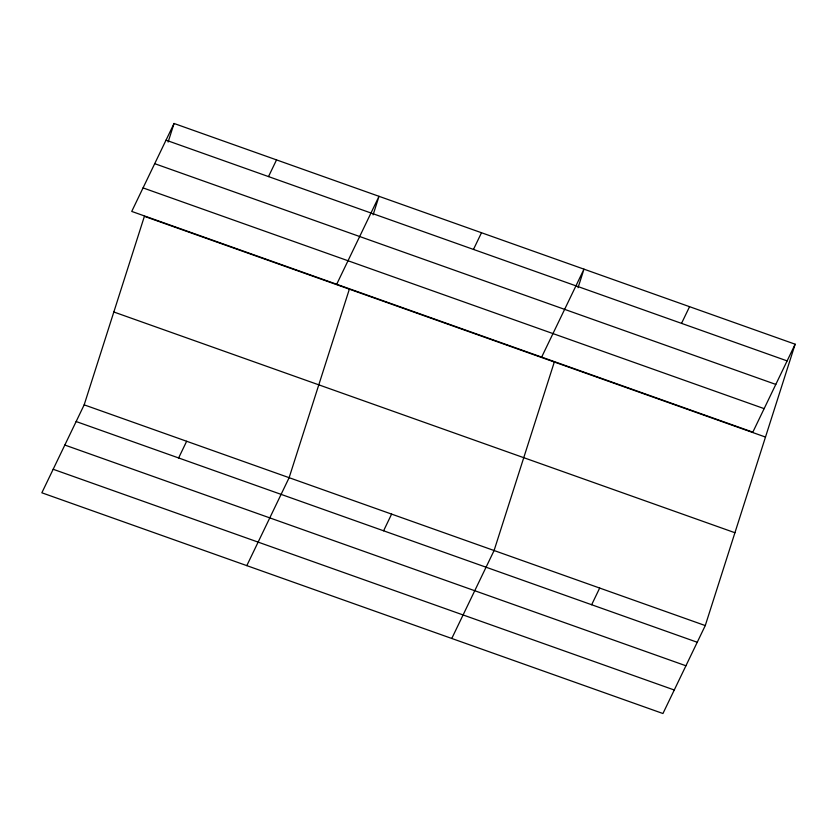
<?xml version="1.0" encoding="UTF-8"?>
<svg xmlns="http://www.w3.org/2000/svg" width="837" height="837" viewBox="0 0 837 837"><rect width="100%" height="100%" fill="white"/><g stroke="black" fill="none" stroke-linecap="round" stroke-linejoin="round"><path stroke-width="1.26" d="M795.15 344.206L752.829 432.154L131.733 211.426L174.054 123.478L795.15 344.206L705.267 625.574L662.946 713.522L41.85 492.794L84.171 404.846L144.393 216.333L765.489 437.06M168.122 142.049L174.054 123.478M349.353 289.173L289.131 477.686L246.81 565.634M373.082 214.889L379.015 196.318L336.694 284.266M554.314 362.013L494.092 550.526L451.771 638.474M578.043 287.729L583.975 269.158L541.654 357.106M268.51 176.586L276.534 159.898M178.626 457.954L186.651 441.266M473.47 249.426L481.495 232.738M383.587 530.794L391.611 514.106M681.538 323.364L689.562 306.687M591.654 604.732L599.679 588.055M166.029 140.166L787.125 360.893M154.709 163.675L775.805 384.413M143.054 187.906L764.139 408.634M113.832 311.992L734.928 532.73M84.171 404.846L705.267 625.574M76.146 421.534L697.242 642.261M64.826 445.043L685.921 665.771M53.17 469.275L674.256 690.002"/></g></svg>
